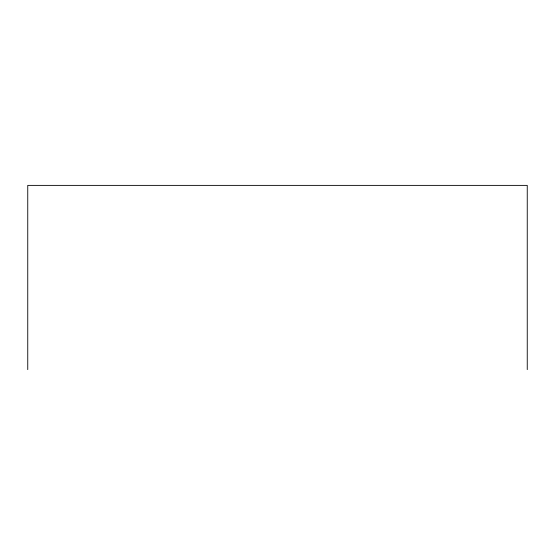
<?xml version="1.0" encoding="UTF-8"?>
<svg xmlns="http://www.w3.org/2000/svg" width="555" height="555" viewBox="0 0 555 555"><rect width="100%" height="100%" fill="white"/><g stroke="black" fill="none" stroke-linecap="round" stroke-linejoin="round"><path stroke-width="0.83" d="M527.25 369.616L527.25 185.384L27.75 185.384L27.75 369.616"/></g></svg>
